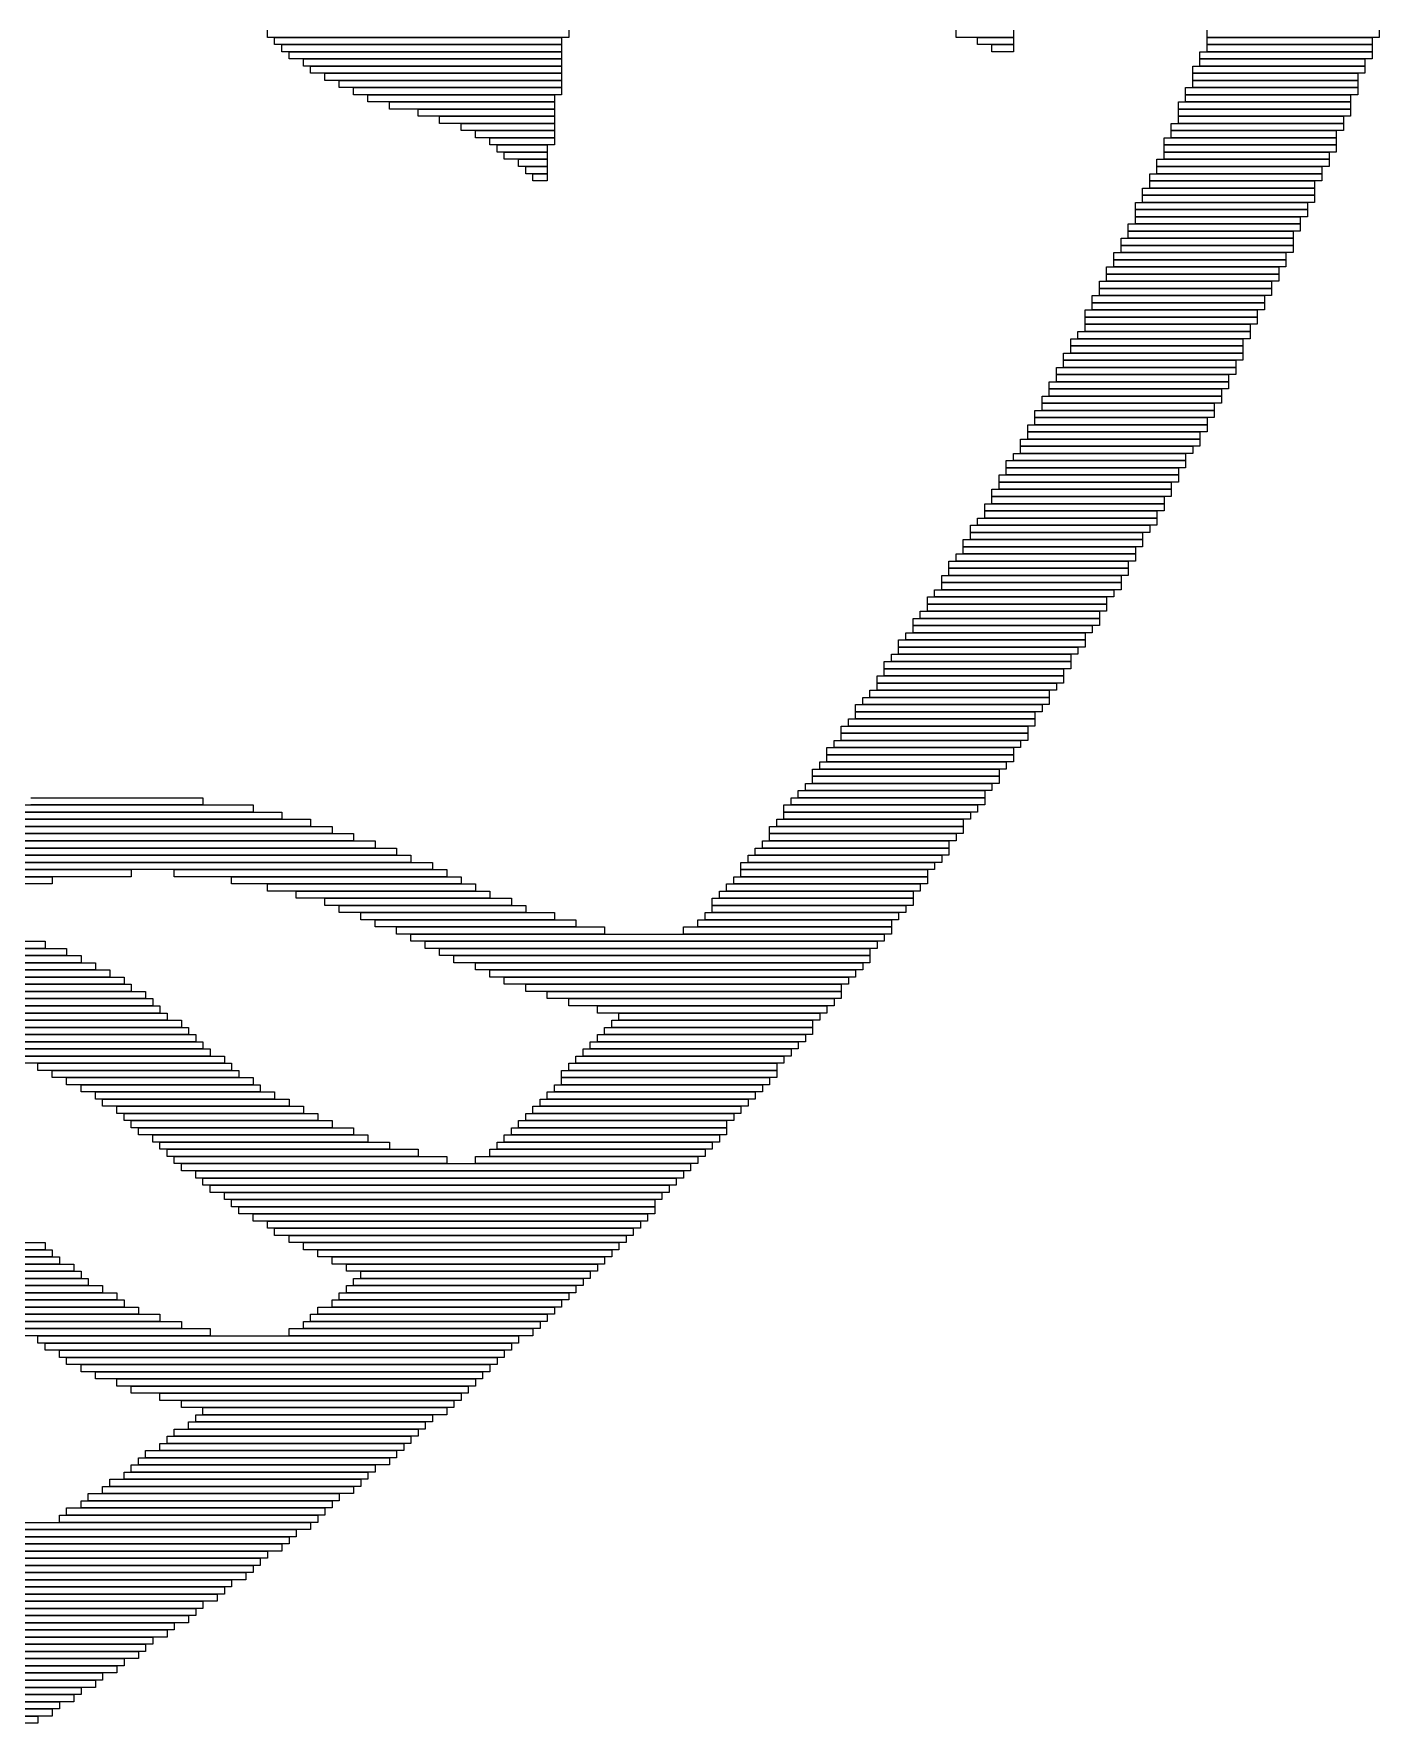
# Model space of a CAD drawing. Extents: x 48 to 975, y 50 to 982.
# Drawn here: x 760.4 to 948, y 127 to 362.5 of the extents above; entities that cross this region are included whole.
import ezdxf

# ---------------------------------------------------------------- set-up
doc = ezdxf.new("R2010")
doc.units = 0

msp = doc.modelspace()

# ---------------------------------------------------------------- linework, layer by layer
for p, q in [((793, 362), (793, 363)), ((835, 363), (835, 362)), ((889, 362), (889, 363)), ((897, 363), (897, 362)), ((924, 362), (924, 363)), ((948, 363), (948, 362)), ((835, 362), (793, 362)), ((794, 362), (834, 362)), ((794, 361), (794, 362)), ((834, 361), (794, 361)), ((795, 361), (834, 361)), ((795, 360), (795, 361)), ((834, 362), (834, 361)), ((834, 361), (834, 360)), ((897, 362), (889, 362)), ((892, 362), (897, 362)), ((892, 361), (892, 362)), ((897, 361), (892, 361)), ((894, 361), (897, 361)), ((894, 360), (894, 361)), ((897, 362), (897, 361)), ((897, 361), (897, 360)), ((948, 362), (924, 362)), ((924, 362), (947, 362)), ((924, 361), (924, 362)), ((947, 361), (924, 361)), ((924, 361), (947, 361)), ((924, 360), (924, 361)), ((947, 362), (947, 361)), ((947, 361), (947, 360)), ((834, 360), (795, 360)), ((796, 360), (834, 360)), ((796, 359), (796, 360)), ((834, 359), (796, 359)), ((798, 359), (834, 359)), ((798, 358), (798, 359)), ((834, 358), (798, 358)), ((799, 358), (834, 358)), ((799, 357), (799, 358)), ((834, 360), (834, 359)), ((834, 359), (834, 358)), ((834, 358), (834, 357)), ((897, 360), (894, 360)), ((922, 358), (946, 358)), ((922, 357), (922, 358)), ((923, 360), (947, 360)), ((923, 359), (923, 360)), ((947, 359), (923, 359)), ((923, 359), (946, 359)), ((923, 358), (923, 359)), ((946, 358), (923, 358)), ((947, 360), (924, 360)), ((946, 359), (946, 358)), ((946, 358), (946, 357)), ((947, 360), (947, 359)), ((834, 357), (799, 357)), ((801, 357), (834, 357)), ((801, 356), (801, 357)), ((834, 356), (801, 356)), ((803, 356), (834, 356)), ((803, 355), (803, 356)), ((834, 357), (834, 356)), ((834, 356), (834, 355)), ((946, 357), (922, 357)), ((922, 357), (945, 357)), ((922, 356), (922, 357)), ((945, 356), (922, 356)), ((922, 356), (945, 356)), ((922, 355), (922, 356)), ((945, 357), (945, 356)), ((945, 356), (945, 355)), ((834, 355), (803, 355)), ((805, 355), (834, 355)), ((805, 354), (805, 355)), ((834, 354), (805, 354)), ((807, 354), (833, 354)), ((807, 353), (807, 354)), ((833, 354), (833, 353)), ((834, 355), (834, 354)), ((921, 355), (945, 355)), ((921, 354), (921, 355)), ((945, 354), (921, 354)), ((921, 354), (944, 354)), ((921, 353), (921, 354)), ((945, 355), (922, 355)), ((944, 354), (944, 353)), ((945, 355), (945, 354)), ((833, 353), (807, 353)), ((810, 353), (833, 353)), ((810, 352), (810, 353)), ((833, 352), (810, 352)), ((814, 352), (833, 352)), ((814, 351), (814, 352)), ((833, 351), (814, 351)), ((817, 351), (833, 351)), ((817, 350), (817, 351)), ((833, 353), (833, 352)), ((833, 352), (833, 351)), ((833, 351), (833, 350)), ((920, 353), (944, 353)), ((920, 352), (920, 353)), ((944, 352), (920, 352)), ((920, 352), (944, 352)), ((920, 351), (920, 352)), ((944, 351), (920, 351)), ((920, 351), (943, 351)), ((920, 350), (920, 351)), ((944, 353), (921, 353)), ((943, 351), (943, 350)), ((944, 353), (944, 352)), ((944, 352), (944, 351)), ((833, 350), (817, 350)), ((820, 350), (833, 350)), ((820, 349), (820, 350)), ((833, 349), (820, 349)), ((822, 349), (833, 349)), ((822, 348), (822, 349)), ((833, 350), (833, 349)), ((833, 349), (833, 348)), ((919, 350), (943, 350)), ((919, 349), (919, 350)), ((943, 349), (919, 349)), ((919, 349), (942, 349)), ((919, 348), (919, 349)), ((943, 350), (920, 350)), ((942, 349), (942, 348)), ((943, 350), (943, 349)), ((833, 348), (822, 348)), ((824, 348), (833, 348)), ((824, 347), (824, 348)), ((833, 347), (824, 347)), ((825, 347), (832, 347)), ((825, 346), (825, 347)), ((832, 347), (832, 346)), ((833, 348), (833, 347)), ((918, 348), (942, 348)), ((918, 347), (918, 348)), ((942, 347), (918, 347)), ((918, 347), (942, 347)), ((918, 346), (918, 347)), ((942, 348), (919, 348)), ((942, 348), (942, 347)), ((942, 347), (942, 346)), ((832, 346), (825, 346)), ((826, 346), (832, 346)), ((826, 345), (826, 346)), ((832, 345), (826, 345)), ((828, 345), (832, 345)), ((828, 344), (828, 345)), ((832, 344), (828, 344)), ((829, 344), (832, 344)), ((829, 343), (829, 344)), ((832, 346), (832, 345)), ((832, 345), (832, 344)), ((832, 344), (832, 343)), ((917, 345), (941, 345)), ((917, 344), (917, 345)), ((941, 344), (917, 344)), ((917, 344), (940, 344)), ((917, 343), (917, 344)), ((942, 346), (918, 346)), ((918, 346), (941, 346)), ((918, 345), (918, 346)), ((941, 345), (918, 345)), ((940, 344), (940, 343)), ((941, 346), (941, 345)), ((941, 345), (941, 344)), ((832, 343), (829, 343)), ((830, 343), (832, 343)), ((830, 342), (830, 343)), ((832, 342), (830, 342)), ((832, 343), (832, 342)), ((916, 343), (940, 343)), ((916, 342), (916, 343)), ((940, 342), (916, 342)), ((916, 342), (939, 342)), ((916, 341), (916, 342)), ((940, 343), (917, 343)), ((939, 342), (939, 341)), ((940, 343), (940, 342)), ((915, 341), (939, 341)), ((915, 340), (915, 341)), ((939, 340), (915, 340)), ((915, 340), (939, 340)), ((915, 339), (915, 340)), ((939, 341), (916, 341)), ((939, 341), (939, 340)), ((939, 340), (939, 339)), ((914, 339), (938, 339)), ((914, 338), (914, 339)), ((938, 338), (914, 338)), ((914, 338), (938, 338)), ((914, 337), (914, 338)), ((938, 337), (914, 337)), ((914, 337), (937, 337)), ((914, 336), (914, 337)), ((939, 339), (915, 339)), ((937, 337), (937, 336)), ((938, 339), (938, 338)), ((938, 338), (938, 337)), ((913, 336), (937, 336)), ((913, 335), (913, 336)), ((937, 335), (913, 335)), ((913, 335), (936, 335)), ((913, 334), (913, 335)), ((937, 336), (914, 336)), ((936, 335), (936, 334)), ((937, 336), (937, 335)), ((912, 334), (936, 334)), ((912, 333), (912, 334)), ((936, 333), (912, 333)), ((912, 333), (936, 333)), ((912, 332), (912, 333)), ((936, 334), (913, 334)), ((936, 334), (936, 333)), ((936, 333), (936, 332)), ((910, 330), (934, 330)), ((910, 329), (910, 330)), ((911, 332), (935, 332)), ((911, 331), (911, 332)), ((935, 331), (911, 331)), ((911, 331), (935, 331)), ((911, 330), (911, 331)), ((935, 330), (911, 330)), ((936, 332), (912, 332)), ((934, 330), (934, 329)), ((935, 332), (935, 331)), ((935, 331), (935, 330)), ((909, 328), (933, 328)), ((909, 327), (909, 328)), ((934, 329), (910, 329)), ((910, 329), (934, 329)), ((910, 328), (910, 329)), ((934, 328), (910, 328)), ((933, 328), (933, 327)), ((934, 329), (934, 328)), ((908, 326), (932, 326)), ((908, 325), (908, 326)), ((932, 325), (908, 325)), ((908, 325), (932, 325)), ((908, 324), (908, 325)), ((933, 327), (909, 327)), ((909, 327), (933, 327)), ((909, 326), (909, 327)), ((933, 326), (909, 326)), ((932, 326), (932, 325)), ((932, 325), (932, 324)), ((933, 327), (933, 326)), ((907, 324), (931, 324)), ((907, 323), (907, 324)), ((931, 323), (907, 323)), ((907, 323), (931, 323)), ((907, 322), (907, 323)), ((932, 324), (908, 324)), ((931, 324), (931, 323)), ((931, 323), (931, 322)), ((906, 321), (930, 321)), ((906, 320), (906, 321)), ((931, 322), (907, 322)), ((907, 322), (930, 322)), ((907, 321), (907, 322)), ((930, 321), (907, 321)), ((930, 322), (930, 321)), ((930, 321), (930, 320)), ((904, 318), (929, 318)), ((904, 317), (904, 318)), ((905, 320), (929, 320)), ((905, 319), (905, 320)), ((929, 319), (905, 319)), ((905, 319), (929, 319)), ((905, 318), (905, 319)), ((929, 318), (905, 318)), ((930, 320), (906, 320)), ((929, 320), (929, 319)), ((929, 319), (929, 318)), ((929, 318), (929, 317)), ((903, 316), (928, 316)), ((903, 315), (903, 316)), ((929, 317), (904, 317)), ((904, 317), (928, 317)), ((904, 316), (904, 317)), ((928, 316), (904, 316)), ((928, 317), (928, 316)), ((928, 316), (928, 315)), ((902, 314), (927, 314)), ((902, 313), (902, 314)), ((928, 315), (903, 315)), ((903, 315), (927, 315)), ((903, 314), (903, 315)), ((927, 314), (903, 314)), ((927, 315), (927, 314)), ((927, 314), (927, 313)), ((901, 312), (926, 312)), ((901, 311), (901, 312)), ((926, 311), (901, 311)), ((901, 311), (925, 311)), ((901, 310), (901, 311)), ((927, 313), (902, 313)), ((902, 313), (926, 313)), ((902, 312), (902, 313)), ((926, 312), (902, 312)), ((925, 311), (925, 310)), ((926, 313), (926, 312)), ((926, 312), (926, 311)), ((900, 310), (925, 310)), ((900, 309), (900, 310)), ((925, 309), (900, 309)), ((900, 309), (924, 309)), ((900, 308), (900, 309)), ((925, 310), (901, 310)), ((924, 309), (924, 308)), ((925, 310), (925, 309)), ((899, 308), (924, 308)), ((899, 307), (899, 308)), ((924, 307), (899, 307)), ((899, 307), (923, 307)), ((899, 306), (899, 307)), ((924, 308), (900, 308)), ((923, 307), (923, 306)), ((924, 308), (924, 307)), ((897, 304), (921, 304)), ((897, 303), (897, 304)), ((898, 306), (923, 306)), ((898, 305), (898, 306)), ((923, 305), (898, 305)), ((898, 305), (922, 305)), ((898, 304), (898, 305)), ((922, 304), (898, 304)), ((923, 306), (899, 306)), ((921, 304), (921, 303)), ((922, 305), (922, 304)), ((923, 306), (923, 305)), ((896, 303), (921, 303)), ((896, 302), (896, 303)), ((921, 302), (896, 302)), ((896, 302), (920, 302)), ((896, 301), (896, 302)), ((921, 303), (897, 303)), ((920, 302), (920, 301)), ((921, 303), (921, 302)), ((895, 301), (920, 301)), ((895, 300), (895, 301)), ((920, 300), (895, 300)), ((895, 300), (919, 300)), ((895, 299), (895, 300)), ((920, 301), (896, 301)), ((919, 300), (919, 299)), ((920, 301), (920, 300)), ((893, 297), (918, 297)), ((893, 296), (893, 297)), ((894, 299), (919, 299)), ((894, 298), (894, 299)), ((919, 298), (894, 298)), ((894, 298), (918, 298)), ((894, 297), (894, 298)), ((918, 297), (894, 297)), ((919, 299), (895, 299)), ((918, 298), (918, 297)), ((918, 297), (918, 296)), ((919, 299), (919, 298)), ((892, 295), (917, 295)), ((892, 294), (892, 295)), ((918, 296), (893, 296)), ((893, 296), (917, 296)), ((893, 295), (893, 296)), ((917, 295), (893, 295)), ((917, 296), (917, 295)), ((917, 295), (917, 294)), ((891, 294), (916, 294)), ((891, 293), (891, 294)), ((916, 293), (891, 293)), ((891, 293), (915, 293)), ((891, 292), (891, 293)), ((917, 294), (892, 294)), ((915, 293), (915, 292)), ((916, 294), (916, 293)), ((889, 290), (914, 290)), ((889, 289), (889, 290)), ((890, 292), (915, 292)), ((890, 291), (890, 292)), ((915, 291), (890, 291)), ((890, 291), (914, 291)), ((890, 290), (890, 291)), ((914, 290), (890, 290)), ((915, 292), (891, 292)), ((914, 291), (914, 290)), ((914, 290), (914, 289)), ((915, 292), (915, 291)), ((888, 289), (913, 289)), ((888, 288), (888, 289)), ((913, 288), (888, 288)), ((888, 288), (913, 288)), ((888, 287), (888, 288)), ((914, 289), (889, 289)), ((913, 289), (913, 288)), ((913, 288), (913, 287)), ((886, 285), (911, 285)), ((886, 284), (886, 285)), ((887, 287), (912, 287)), ((887, 286), (887, 287)), ((912, 286), (887, 286)), ((887, 286), (912, 286)), ((887, 285), (887, 286)), ((912, 285), (887, 285)), ((913, 287), (888, 287)), ((911, 285), (911, 284)), ((912, 287), (912, 286)), ((912, 286), (912, 285)), ((885, 284), (910, 284)), ((885, 283), (885, 284)), ((910, 283), (885, 283)), ((885, 283), (910, 283)), ((885, 282), (885, 283)), ((911, 284), (886, 284)), ((910, 284), (910, 283)), ((910, 283), (910, 282)), ((883, 281), (909, 281)), ((883, 280), (883, 281)), ((884, 282), (909, 282)), ((884, 281), (884, 282)), ((909, 281), (884, 281)), ((910, 282), (885, 282)), ((909, 282), (909, 281)), ((909, 281), (909, 280)), ((881, 278), (907, 278)), ((881, 277), (881, 278)), ((882, 279), (907, 279)), ((882, 278), (882, 279)), ((907, 278), (882, 278)), ((909, 280), (883, 280)), ((883, 280), (908, 280)), ((883, 279), (883, 280)), ((908, 279), (883, 279)), ((907, 279), (907, 278)), ((907, 278), (907, 277)), ((908, 280), (908, 279)), ((880, 276), (905, 276)), ((880, 275), (880, 276)), ((907, 277), (881, 277)), ((881, 277), (906, 277)), ((881, 276), (881, 277)), ((906, 276), (881, 276)), ((905, 276), (905, 275)), ((906, 277), (906, 276)), ((879, 275), (905, 275)), ((879, 274), (879, 275)), ((905, 274), (879, 274)), ((879, 274), (904, 274)), ((879, 273), (879, 274)), ((905, 275), (880, 275)), ((904, 274), (904, 273)), ((905, 275), (905, 274)), ((877, 271), (902, 271)), ((877, 270), (877, 271)), ((878, 273), (904, 273)), ((878, 272), (878, 273)), ((904, 272), (878, 272)), ((878, 272), (903, 272)), ((878, 271), (878, 272)), ((903, 271), (878, 271)), ((904, 273), (879, 273)), ((902, 271), (902, 270)), ((903, 272), (903, 271)), ((904, 273), (904, 272)), ((875, 269), (901, 269)), ((875, 268), (875, 269)), ((876, 270), (902, 270)), ((876, 269), (876, 270)), ((902, 269), (876, 269)), ((902, 270), (877, 270)), ((901, 269), (901, 268)), ((902, 270), (902, 269)), ((874, 267), (900, 267)), ((874, 266), (874, 267)), ((901, 268), (875, 268)), ((875, 268), (900, 268)), ((875, 267), (875, 268)), ((900, 267), (875, 267)), ((900, 268), (900, 267)), ((900, 267), (900, 266)), ((872, 264), (898, 264)), ((872, 263), (872, 264)), ((873, 266), (899, 266)), ((873, 265), (873, 266)), ((899, 265), (873, 265)), ((873, 265), (899, 265)), ((873, 264), (873, 265)), ((899, 264), (873, 264)), ((900, 266), (874, 266)), ((898, 264), (898, 263)), ((899, 266), (899, 265)), ((899, 265), (899, 264)), ((871, 263), (897, 263)), ((871, 262), (871, 263)), ((897, 262), (871, 262)), ((871, 262), (897, 262)), ((871, 261), (871, 262)), ((898, 263), (872, 263)), ((897, 263), (897, 262)), ((897, 262), (897, 261)), ((869, 260), (895, 260)), ((869, 259), (869, 260)), ((870, 261), (896, 261)), ((870, 260), (870, 261)), ((896, 260), (870, 260)), ((897, 261), (871, 261)), ((895, 260), (895, 259)), ((896, 261), (896, 260)), ((867, 257), (893, 257)), ((867, 256), (867, 257)), ((868, 258), (894, 258)), ((868, 257), (868, 258)), ((894, 257), (868, 257)), ((895, 259), (869, 259)), ((869, 259), (895, 259)), ((869, 258), (869, 259)), ((895, 258), (869, 258)), ((893, 257), (893, 256)), ((894, 258), (894, 257)), ((895, 259), (895, 258)), ((753, 255), (791, 255)), ((760, 256), (784, 256)), ((784, 255), (760, 255)), ((784, 256), (784, 255)), ((791, 255), (791, 254)), ((865, 255), (892, 255)), ((865, 254), (865, 255)), ((866, 256), (893, 256)), ((866, 255), (866, 256)), ((893, 255), (866, 255)), ((893, 256), (867, 256)), ((892, 255), (892, 254)), ((893, 256), (893, 255)), ((734, 252), (802, 252)), ((742, 253), (799, 253)), ((799, 252), (742, 252)), ((747, 254), (795, 254)), ((795, 253), (747, 253)), ((791, 254), (753, 254)), ((795, 254), (795, 253)), ((799, 253), (799, 252)), ((802, 252), (802, 251)), ((863, 252), (890, 252)), ((863, 251), (863, 252)), ((864, 253), (890, 253)), ((864, 252), (864, 253)), ((890, 252), (864, 252)), ((892, 254), (865, 254)), ((865, 254), (891, 254)), ((865, 253), (865, 254)), ((891, 253), (865, 253)), ((890, 253), (890, 252)), ((890, 252), (890, 251)), ((891, 254), (891, 253)), ((640, 251), (805, 251)), ((805, 250), (640, 250)), ((641, 250), (808, 250)), ((802, 251), (734, 251)), ((805, 251), (805, 250)), ((808, 250), (808, 249)), ((862, 250), (888, 250)), ((862, 249), (862, 250)), ((890, 251), (863, 251)), ((863, 251), (889, 251)), ((863, 250), (863, 251)), ((889, 250), (863, 250)), ((888, 250), (888, 249)), ((889, 251), (889, 250)), ((808, 249), (641, 249)), ((642, 249), (811, 249)), ((811, 248), (642, 248)), ((643, 248), (813, 248)), ((811, 249), (811, 248)), ((813, 248), (813, 247)), ((860, 248), (887, 248)), ((860, 247), (860, 248)), ((861, 249), (888, 249)), ((861, 248), (861, 249)), ((888, 248), (861, 248)), ((888, 249), (862, 249)), ((887, 248), (887, 247)), ((888, 249), (888, 248)), ((813, 247), (643, 247)), ((644, 247), (816, 247)), ((816, 246), (644, 246)), ((644, 246), (774, 246)), ((774, 245), (644, 245)), ((645, 245), (763, 245)), ((763, 245), (763, 244)), ((774, 246), (774, 245)), ((780, 246), (818, 246)), ((780, 245), (780, 246)), ((818, 245), (780, 245)), ((788, 245), (820, 245)), ((788, 244), (788, 245)), ((816, 247), (816, 246)), ((818, 246), (818, 245)), ((820, 245), (820, 244)), ((858, 245), (885, 245)), ((858, 244), (858, 245)), ((859, 247), (886, 247)), ((859, 246), (859, 247)), ((886, 246), (859, 246)), ((859, 246), (885, 246)), ((859, 245), (859, 246)), ((885, 245), (859, 245)), ((887, 247), (860, 247)), ((885, 246), (885, 245)), ((885, 245), (885, 244)), ((886, 247), (886, 246)), ((763, 244), (645, 244)), ((820, 244), (788, 244)), ((793, 244), (822, 244)), ((793, 243), (793, 244)), ((822, 243), (793, 243)), ((797, 243), (824, 243)), ((797, 242), (797, 243)), ((822, 244), (822, 243)), ((824, 243), (824, 242)), ((856, 243), (883, 243)), ((856, 242), (856, 243)), ((857, 244), (884, 244)), ((857, 243), (857, 244)), ((884, 243), (857, 243)), ((885, 244), (858, 244)), ((883, 243), (883, 242)), ((884, 244), (884, 243)), ((824, 242), (797, 242)), ((801, 242), (827, 242)), ((801, 241), (801, 242)), ((827, 241), (801, 241)), ((803, 241), (829, 241)), ((803, 240), (803, 241)), ((827, 242), (827, 241)), ((829, 241), (829, 240)), ((855, 242), (883, 242)), ((855, 241), (855, 242)), ((883, 241), (855, 241)), ((855, 241), (882, 241)), ((855, 240), (855, 241)), ((883, 242), (856, 242)), ((882, 241), (882, 240)), ((883, 242), (883, 241)), ((829, 240), (803, 240)), ((806, 240), (833, 240)), ((806, 239), (806, 240)), ((833, 239), (806, 239)), ((808, 239), (836, 239)), ((808, 238), (808, 239)), ((836, 238), (808, 238)), ((811, 238), (840, 238)), ((811, 237), (811, 238)), ((833, 240), (833, 239)), ((836, 239), (836, 238)), ((840, 238), (840, 237)), ((851, 238), (880, 238)), ((851, 237), (851, 238)), ((853, 239), (880, 239)), ((853, 238), (853, 239)), ((880, 238), (853, 238)), ((854, 240), (881, 240)), ((854, 239), (854, 240)), ((881, 239), (854, 239)), ((882, 240), (855, 240)), ((880, 239), (880, 238)), ((880, 238), (880, 237)), ((881, 240), (881, 239)), ((704, 236), (762, 236)), ((762, 236), (762, 235)), ((840, 237), (811, 237)), ((813, 237), (879, 237)), ((813, 236), (813, 237)), ((879, 236), (813, 236)), ((815, 236), (878, 236)), ((815, 235), (815, 236)), ((880, 237), (851, 237)), ((878, 236), (878, 235)), ((879, 237), (879, 236)), ((762, 235), (704, 235)), ((706, 235), (765, 235)), ((765, 234), (706, 234)), ((709, 234), (767, 234)), ((765, 235), (765, 234)), ((767, 234), (767, 233)), ((878, 235), (815, 235)), ((817, 235), (877, 235)), ((817, 234), (817, 235)), ((877, 234), (817, 234)), ((819, 234), (877, 234)), ((819, 233), (819, 234)), ((877, 235), (877, 234)), ((877, 234), (877, 233)), ((767, 233), (709, 233)), ((712, 233), (769, 233)), ((769, 232), (712, 232)), ((714, 232), (771, 232)), ((771, 231), (714, 231)), ((718, 231), (773, 231)), ((769, 233), (769, 232)), ((771, 232), (771, 231)), ((773, 231), (773, 230)), ((877, 233), (819, 233)), ((822, 233), (876, 233)), ((822, 232), (822, 233)), ((876, 232), (822, 232)), ((824, 232), (875, 232)), ((824, 231), (824, 232)), ((875, 231), (824, 231)), ((826, 231), (874, 231)), ((826, 230), (826, 231)), ((874, 231), (874, 230)), ((875, 232), (875, 231)), ((876, 233), (876, 232)), ((773, 230), (718, 230)), ((721, 230), (774, 230)), ((774, 229), (721, 229)), ((724, 229), (776, 229)), ((774, 230), (774, 229)), ((776, 229), (776, 228)), ((874, 230), (826, 230)), ((829, 230), (873, 230)), ((829, 229), (829, 230)), ((873, 229), (829, 229)), ((832, 229), (873, 229)), ((832, 228), (832, 229)), ((873, 230), (873, 229)), ((873, 229), (873, 228)), ((776, 228), (724, 228)), ((728, 228), (777, 228)), ((777, 227), (728, 227)), ((732, 227), (778, 227)), ((777, 228), (777, 227)), ((778, 227), (778, 226)), ((873, 228), (832, 228)), ((835, 228), (872, 228)), ((835, 227), (835, 228)), ((872, 227), (835, 227)), ((839, 227), (871, 227)), ((839, 226), (839, 227)), ((871, 227), (871, 226)), ((872, 228), (872, 227)), ((778, 226), (732, 226)), ((737, 226), (779, 226)), ((779, 225), (737, 225)), ((742, 225), (781, 225)), ((781, 224), (742, 224)), ((746, 224), (782, 224)), ((779, 226), (779, 225)), ((781, 225), (781, 224)), ((782, 224), (782, 223)), ((871, 226), (839, 226)), ((840, 224), (869, 224)), ((840, 223), (840, 224)), ((841, 225), (869, 225)), ((841, 224), (841, 225)), ((869, 224), (841, 224)), ((842, 226), (870, 226)), ((842, 225), (842, 226)), ((870, 225), (842, 225)), ((869, 225), (869, 224)), ((869, 224), (869, 223)), ((870, 226), (870, 225)), ((782, 223), (746, 223)), ((751, 223), (783, 223)), ((783, 222), (751, 222)), ((754, 222), (784, 222)), ((783, 223), (783, 222)), ((784, 222), (784, 221)), ((838, 222), (867, 222)), ((838, 221), (838, 222)), ((839, 223), (868, 223)), ((839, 222), (839, 223)), ((868, 222), (839, 222)), ((869, 223), (840, 223)), ((867, 222), (867, 221)), ((868, 223), (868, 222)), ((784, 221), (754, 221)), ((757, 221), (785, 221)), ((785, 220), (757, 220)), ((759, 220), (787, 220)), ((785, 221), (785, 220)), ((787, 220), (787, 219)), ((836, 220), (865, 220)), ((836, 219), (836, 220)), ((837, 221), (866, 221)), ((837, 220), (837, 221)), ((866, 220), (837, 220)), ((867, 221), (838, 221)), ((865, 220), (865, 219)), ((866, 221), (866, 220)), ((787, 219), (759, 219)), ((761, 219), (788, 219)), ((761, 218), (761, 219)), ((788, 218), (761, 218)), ((763, 218), (789, 218)), ((763, 217), (763, 218)), ((789, 217), (763, 217)), ((765, 217), (791, 217)), ((765, 216), (765, 217)), ((788, 219), (788, 218)), ((789, 218), (789, 217)), ((791, 217), (791, 216)), ((834, 218), (864, 218)), ((834, 217), (834, 218)), ((864, 217), (834, 217)), ((834, 217), (863, 217)), ((834, 216), (834, 217)), ((835, 219), (864, 219)), ((835, 218), (835, 219)), ((864, 218), (835, 218)), ((865, 219), (836, 219)), ((863, 217), (863, 216)), ((864, 219), (864, 218)), ((864, 218), (864, 217)), ((791, 216), (765, 216)), ((767, 216), (792, 216)), ((767, 215), (767, 216)), ((792, 215), (767, 215)), ((769, 215), (794, 215)), ((769, 214), (769, 215)), ((792, 216), (792, 215)), ((794, 215), (794, 214)), ((832, 215), (861, 215)), ((832, 214), (832, 215)), ((833, 216), (862, 216)), ((833, 215), (833, 216)), ((862, 215), (833, 215)), ((863, 216), (834, 216)), ((861, 215), (861, 214)), ((862, 216), (862, 215)), ((794, 214), (769, 214)), ((770, 214), (796, 214)), ((770, 213), (770, 214)), ((796, 213), (770, 213)), ((772, 213), (798, 213)), ((772, 212), (772, 213)), ((798, 212), (772, 212)), ((773, 212), (800, 212)), ((773, 211), (773, 212)), ((796, 214), (796, 213)), ((798, 213), (798, 212)), ((800, 212), (800, 211)), ((829, 212), (858, 212)), ((829, 211), (829, 212)), ((830, 213), (859, 213)), ((830, 212), (830, 213)), ((859, 212), (830, 212)), ((831, 214), (860, 214)), ((831, 213), (831, 214)), ((860, 213), (831, 213)), ((861, 214), (832, 214)), ((858, 212), (858, 211)), ((859, 213), (859, 212)), ((860, 214), (860, 213)), ((800, 211), (773, 211)), ((774, 211), (802, 211)), ((774, 210), (774, 211)), ((802, 210), (774, 210)), ((775, 210), (805, 210)), ((775, 209), (775, 210)), ((802, 211), (802, 210)), ((805, 210), (805, 209)), ((827, 210), (857, 210)), ((827, 209), (827, 210)), ((828, 211), (857, 211)), ((828, 210), (828, 211)), ((857, 210), (828, 210)), ((858, 211), (829, 211)), ((857, 211), (857, 210)), ((857, 210), (857, 209)), ((805, 209), (775, 209)), ((777, 209), (807, 209)), ((777, 208), (777, 209)), ((807, 208), (777, 208)), ((778, 208), (810, 208)), ((778, 207), (778, 208)), ((807, 209), (807, 208)), ((810, 208), (810, 207)), ((825, 208), (855, 208)), ((825, 207), (825, 208)), ((826, 209), (856, 209)), ((826, 208), (826, 209)), ((856, 208), (826, 208)), ((857, 209), (827, 209)), ((855, 208), (855, 207)), ((856, 209), (856, 208)), ((810, 207), (778, 207)), ((779, 207), (814, 207)), ((779, 206), (779, 207)), ((814, 206), (779, 206)), ((780, 206), (818, 206)), ((780, 205), (780, 206)), ((818, 205), (780, 205)), ((781, 205), (852, 205)), ((781, 204), (781, 205)), ((814, 207), (814, 206)), ((818, 206), (818, 205)), ((822, 206), (853, 206)), ((822, 205), (822, 206)), ((853, 205), (822, 205)), ((824, 207), (854, 207)), ((824, 206), (824, 207)), ((854, 206), (824, 206)), ((855, 207), (825, 207)), ((852, 205), (852, 204)), ((853, 206), (853, 205)), ((854, 207), (854, 206)), ((852, 204), (781, 204)), ((783, 204), (851, 204)), ((783, 203), (783, 204)), ((851, 203), (783, 203)), ((784, 203), (850, 203)), ((784, 202), (784, 203)), ((850, 203), (850, 202)), ((851, 204), (851, 203)), ((850, 202), (784, 202)), ((785, 202), (849, 202)), ((785, 201), (785, 202)), ((849, 201), (785, 201)), ((787, 201), (848, 201)), ((787, 200), (787, 201)), ((848, 201), (848, 200)), ((849, 202), (849, 201)), ((848, 200), (787, 200)), ((788, 200), (847, 200)), ((788, 199), (788, 200)), ((847, 199), (788, 199)), ((789, 199), (847, 199)), ((789, 198), (789, 199)), ((847, 198), (789, 198)), ((791, 198), (846, 198)), ((791, 197), (791, 198)), ((846, 198), (846, 197)), ((847, 200), (847, 199)), ((847, 199), (847, 198)), ((846, 197), (791, 197)), ((793, 197), (845, 197)), ((793, 196), (793, 197)), ((845, 196), (793, 196)), ((794, 196), (844, 196)), ((794, 195), (794, 196)), ((844, 196), (844, 195)), ((845, 197), (845, 196)), ((744, 194), (762, 194)), ((762, 194), (762, 193)), ((844, 195), (794, 195)), ((796, 195), (843, 195)), ((796, 194), (796, 195)), ((843, 194), (796, 194)), ((798, 194), (842, 194)), ((798, 193), (798, 194)), ((842, 194), (842, 193)), ((843, 195), (843, 194)), ((762, 193), (744, 193)), ((745, 193), (763, 193)), ((763, 192), (745, 192)), ((746, 192), (764, 192)), ((764, 191), (746, 191)), ((748, 191), (766, 191)), ((763, 193), (763, 192)), ((764, 192), (764, 191)), ((766, 191), (766, 190)), ((842, 193), (798, 193)), ((800, 193), (841, 193)), ((800, 192), (800, 193)), ((841, 192), (800, 192)), ((802, 192), (840, 192)), ((802, 191), (802, 192)), ((840, 191), (802, 191)), ((804, 191), (839, 191)), ((804, 190), (804, 191)), ((839, 191), (839, 190)), ((840, 192), (840, 191)), ((841, 193), (841, 192)), ((766, 190), (748, 190)), ((749, 190), (767, 190)), ((767, 189), (749, 189)), ((750, 189), (768, 189)), ((767, 190), (767, 189)), ((768, 189), (768, 188)), ((839, 190), (804, 190)), ((805, 189), (837, 189)), ((805, 188), (805, 189)), ((806, 190), (838, 190)), ((806, 189), (806, 190)), ((838, 189), (806, 189)), ((837, 189), (837, 188)), ((838, 190), (838, 189)), ((768, 188), (750, 188)), ((752, 188), (770, 188)), ((770, 187), (752, 187)), ((753, 187), (772, 187)), ((770, 188), (770, 187)), ((772, 187), (772, 186)), ((803, 187), (835, 187)), ((803, 186), (803, 187)), ((804, 188), (836, 188)), ((804, 187), (804, 188)), ((836, 187), (804, 187)), ((837, 188), (805, 188)), ((835, 187), (835, 186)), ((836, 188), (836, 187)), ((772, 186), (753, 186)), ((754, 186), (773, 186)), ((773, 185), (754, 185)), ((755, 185), (775, 185)), ((775, 184), (755, 184)), ((757, 184), (778, 184)), ((773, 186), (773, 185)), ((775, 185), (775, 184)), ((778, 184), (778, 183)), ((799, 184), (832, 184)), ((799, 183), (799, 184)), ((800, 185), (833, 185)), ((800, 184), (800, 185)), ((833, 184), (800, 184)), ((802, 186), (834, 186)), ((802, 185), (802, 186)), ((834, 185), (802, 185)), ((835, 186), (803, 186)), ((832, 184), (832, 183)), ((833, 185), (833, 184)), ((834, 186), (834, 185)), ((778, 183), (757, 183)), ((758, 183), (781, 183)), ((781, 182), (758, 182)), ((759, 182), (785, 182)), ((781, 183), (781, 182)), ((785, 182), (785, 181)), ((796, 182), (830, 182)), ((796, 181), (796, 182)), ((798, 183), (831, 183)), ((798, 182), (798, 183)), ((831, 182), (798, 182)), ((832, 183), (799, 183)), ((830, 182), (830, 181)), ((831, 183), (831, 182)), ((785, 181), (759, 181)), ((761, 181), (828, 181)), ((761, 180), (761, 181)), ((828, 180), (761, 180)), ((762, 180), (827, 180)), ((762, 179), (762, 180)), ((827, 179), (762, 179)), ((764, 179), (826, 179)), ((764, 178), (764, 179)), ((830, 181), (796, 181)), ((826, 179), (826, 178)), ((827, 180), (827, 179)), ((828, 181), (828, 180)), ((826, 178), (764, 178)), ((765, 178), (825, 178)), ((765, 177), (765, 178)), ((825, 177), (765, 177)), ((767, 177), (824, 177)), ((767, 176), (767, 177)), ((824, 177), (824, 176)), ((825, 178), (825, 177)), ((824, 176), (767, 176)), ((769, 176), (823, 176)), ((769, 175), (769, 176)), ((823, 175), (769, 175)), ((772, 175), (822, 175)), ((772, 174), (772, 175)), ((822, 175), (822, 174)), ((823, 176), (823, 175)), ((822, 174), (772, 174)), ((774, 174), (821, 174)), ((774, 173), (774, 174)), ((821, 173), (774, 173)), ((778, 173), (820, 173)), ((778, 172), (778, 173)), ((820, 172), (778, 172)), ((781, 172), (819, 172)), ((781, 171), (781, 172)), ((819, 172), (819, 171)), ((820, 173), (820, 172)), ((821, 174), (821, 173)), ((819, 171), (781, 171)), ((783, 170), (816, 170)), ((783, 169), (783, 170)), ((784, 171), (818, 171)), ((784, 170), (784, 171)), ((818, 170), (784, 170)), ((816, 170), (816, 169)), ((818, 171), (818, 170)), ((780, 168), (814, 168)), ((780, 167), (780, 168)), ((782, 169), (815, 169)), ((782, 168), (782, 169)), ((815, 168), (782, 168)), ((816, 169), (783, 169)), ((814, 168), (814, 167)), ((815, 169), (815, 168)), ((776, 165), (811, 165)), ((776, 164), (776, 165)), ((778, 166), (812, 166)), ((778, 165), (778, 166)), ((812, 165), (778, 165)), ((779, 167), (813, 167)), ((779, 166), (779, 167)), ((813, 166), (779, 166)), ((814, 167), (780, 167)), ((811, 165), (811, 164)), ((812, 166), (812, 165)), ((813, 167), (813, 166)), ((774, 163), (808, 163)), ((774, 162), (774, 163)), ((775, 164), (810, 164)), ((775, 163), (775, 164)), ((810, 163), (775, 163)), ((811, 164), (776, 164)), ((808, 163), (808, 162)), ((810, 164), (810, 163)), ((771, 161), (806, 161)), ((771, 160), (771, 161)), ((773, 162), (807, 162)), ((773, 161), (773, 162)), ((807, 161), (773, 161)), ((808, 162), (774, 162)), ((806, 161), (806, 160)), ((807, 162), (807, 161)), ((767, 158), (802, 158)), ((767, 157), (767, 158)), ((768, 159), (803, 159)), ((768, 158), (768, 159)), ((803, 158), (768, 158)), ((770, 160), (805, 160)), ((770, 159), (770, 160)), ((805, 159), (770, 159)), ((806, 160), (771, 160)), ((802, 158), (802, 157)), ((803, 159), (803, 158)), ((805, 160), (805, 159)), ((764, 156), (800, 156)), ((764, 155), (764, 156)), ((765, 157), (801, 157)), ((765, 156), (765, 157)), ((801, 156), (765, 156)), ((802, 157), (767, 157)), ((800, 156), (800, 155)), ((801, 157), (801, 156)), ((741, 155), (799, 155)), ((799, 154), (741, 154)), ((742, 154), (797, 154)), ((800, 155), (764, 155)), ((797, 154), (797, 153)), ((799, 155), (799, 154)), ((797, 153), (742, 153)), ((742, 153), (796, 153)), ((796, 152), (742, 152)), ((743, 152), (795, 152)), ((795, 151), (743, 151)), ((743, 151), (793, 151)), ((793, 151), (793, 150)), ((795, 152), (795, 151)), ((796, 153), (796, 152)), ((793, 150), (743, 150)), ((744, 150), (792, 150)), ((792, 149), (744, 149)), ((744, 149), (791, 149)), ((791, 149), (791, 148)), ((792, 150), (792, 149)), ((791, 148), (744, 148)), ((745, 148), (790, 148)), ((790, 147), (745, 147)), ((745, 147), (788, 147)), ((788, 147), (788, 146)), ((790, 148), (790, 147)), ((788, 146), (745, 146)), ((746, 146), (787, 146)), ((787, 145), (746, 145)), ((746, 145), (786, 145)), ((786, 144), (746, 144)), ((746, 144), (784, 144)), ((784, 144), (784, 143)), ((786, 145), (786, 144)), ((787, 146), (787, 145)), ((743, 142), (782, 142)), ((745, 143), (783, 143)), ((783, 142), (745, 142)), ((784, 143), (746, 143)), ((782, 142), (782, 141)), ((783, 143), (783, 142)), ((739, 139), (777, 139)), ((740, 140), (779, 140)), ((779, 139), (740, 139)), ((742, 141), (780, 141)), ((780, 140), (742, 140)), ((782, 141), (743, 141)), ((777, 139), (777, 138)), ((779, 140), (779, 139)), ((780, 141), (780, 140)), ((735, 137), (775, 137)), ((737, 138), (776, 138)), ((776, 137), (737, 137)), ((777, 138), (739, 138)), ((775, 137), (775, 136)), ((776, 138), (776, 137)), ((732, 135), (772, 135)), ((734, 136), (773, 136)), ((773, 135), (734, 135)), ((775, 136), (735, 136)), ((772, 135), (772, 134)), ((773, 136), (773, 135)), ((725, 132), (767, 132)), ((728, 133), (769, 133)), ((769, 132), (728, 132)), ((730, 134), (770, 134)), ((770, 133), (730, 133)), ((772, 134), (732, 134)), ((767, 132), (767, 131)), ((769, 133), (769, 132)), ((770, 134), (770, 133)), ((700, 131), (766, 131)), ((766, 130), (700, 130)), ((701, 130), (764, 130)), ((767, 131), (725, 131)), ((764, 130), (764, 129)), ((766, 131), (766, 130)), ((764, 129), (701, 129)), ((702, 129), (763, 129)), ((763, 128), (702, 128)), ((703, 128), (761, 128)), ((761, 128), (761, 127)), ((763, 129), (763, 128)), ((761, 127), (703, 127))]:
    msp.add_line(p, q)

doc.saveas('drawing.dxf')
